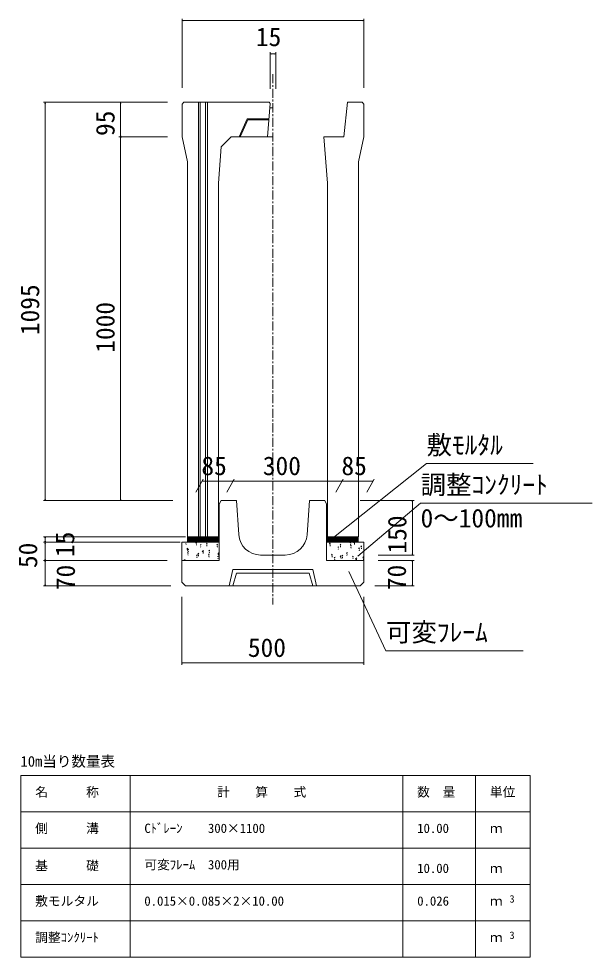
# Model space of a CAD drawing. Units: millimetres on the paper, scale 1:20. Extents: x 2 to 843, y -1 to 593.
# Drawn here: x 318.3 to 397.1, y 194.5 to 323.6 of the extents above; entities that cross this region are included whole.
import ezdxf
from ezdxf.enums import TextEntityAlignment as Align

# ---------------------------------------------------------------- set-up
doc = ezdxf.new("R2010")
doc.units = ezdxf.units.MM
doc.linetypes.add('USER1', pattern=[2, 1.25, -0.25, 0.25, -0.25])
for name, color, linetype, lineweight in [('0_2', 7, 'Continuous', 18), ('D-STR-DIM（寸法）', 7, 'Continuous', 18), ('D-STR-HTXT（旗揚げ）', 4, 'Continuous', 18), ('D-STR-STRn（構造物）', 5, 'Continuous', 18), ('D-STR-TXT（文字）', 7, 'Continuous', 18), ('D-STR（構造物外形線）', 1, 'Continuous', 18)]:
    doc.layers.add(name, color=color, linetype=linetype, lineweight=lineweight)
doc.styles.add('ＭＳ ゴシック', font='')
doc.styles.get('ＭＳ ゴシック').set_extended_font_data('MS Gothic')

msp = doc.modelspace()

# ---------------------------------------------------------------- linework, layer by layer
at = {"layer": '0_2'}
for p, q in [((340.696, 323.328), (340.846, 323.353)), ((340.846, 323.303), (340.696, 323.328)), ((365.546, 323.353), (365.696, 323.328)), ((365.696, 323.328), (365.546, 323.303)), ((352.809, 318.746), (352.959, 318.771)), ((352.959, 318.721), (352.809, 318.746)), ((353.433, 318.771), (353.583, 318.746)), ((353.583, 318.746), (353.433, 318.721)), ((321.862, 311.939), (321.887, 312.089)), ((321.887, 312.089), (321.912, 311.939)), ((332.222, 311.939), (332.247, 312.089)), ((332.247, 312.089), (332.272, 311.939)), ((332.247, 307.339), (332.222, 307.489)), ((332.222, 307.189), (332.247, 307.339)), ((332.272, 307.489), (332.247, 307.339)), ((332.247, 307.339), (332.272, 307.189)), ((343.477, 260.009), (343.627, 260.034)), ((343.627, 259.984), (343.477, 260.009)), ((347.577, 260.034), (347.727, 260.009)), ((347.727, 260.009), (347.577, 259.984)), ((347.727, 260.009), (347.877, 260.034)), ((347.877, 259.984), (347.727, 260.009)), ((362.577, 260.034), (362.727, 260.009)), ((362.727, 260.009), (362.577, 259.984)), ((362.727, 260.009), (362.877, 260.034)), ((362.877, 259.984), (362.727, 260.009)), ((366.827, 260.034), (366.977, 260.009)), ((366.977, 260.009), (366.827, 259.984)), ((321.887, 257.339), (321.862, 257.489)), ((321.912, 257.489), (321.887, 257.339)), ((332.247, 257.339), (332.222, 257.489)), ((332.272, 257.489), (332.247, 257.339)), ((372.346, 257.189), (372.371, 257.339)), ((372.371, 257.339), (372.396, 257.189)), ((321.862, 252.189), (321.887, 252.339)), ((321.887, 251.589), (321.862, 251.739)), ((321.887, 252.339), (321.912, 252.189)), ((321.912, 251.739), (321.887, 251.589)), ((321.862, 251.439), (321.887, 251.589)), ((321.887, 251.589), (321.912, 251.439)), ((321.887, 249.089), (321.862, 249.239)), ((321.862, 248.939), (321.887, 249.089)), ((321.912, 249.239), (321.887, 249.089)), ((321.887, 249.089), (321.912, 248.939)), ((372.371, 249.839), (372.346, 249.989)), ((372.346, 248.939), (372.371, 249.089)), ((372.396, 249.989), (372.371, 249.839)), ((372.371, 249.089), (372.396, 248.939)), ((321.887, 245.589), (321.862, 245.739)), ((321.912, 245.739), (321.887, 245.589)), ((372.371, 245.589), (372.346, 245.739)), ((372.396, 245.739), (372.371, 245.589)), ((340.671, 235.012), (340.821, 235.037)), ((340.821, 234.987), (340.671, 235.012)), ((365.521, 235.037), (365.671, 235.012)), ((365.671, 235.012), (365.521, 234.987))]:
    msp.add_line(p, q, dxfattribs=at)
at = {"layer": '0_2', "color": 9}
for p, q in [((340.696, 323.328), (340.716, 323.328)), ((365.696, 323.328), (365.676, 323.328)), ((352.809, 318.746), (352.829, 318.746)), ((353.583, 318.746), (353.563, 318.746)), ((321.887, 312.089), (321.887, 312.069)), ((332.247, 312.089), (332.247, 312.069)), ((332.247, 307.339), (332.247, 307.359)), ((332.247, 307.339), (332.247, 307.319)), ((343.477, 260.009), (343.497, 260.009)), ((347.727, 260.009), (347.707, 260.009)), ((347.727, 260.009), (347.747, 260.009)), ((362.727, 260.009), (362.707, 260.009)), ((362.727, 260.009), (362.747, 260.009)), ((366.977, 260.009), (366.957, 260.009)), ((321.887, 257.339), (321.887, 257.359)), ((332.247, 257.339), (332.247, 257.359)), ((372.371, 257.339), (372.371, 257.319)), ((321.887, 252.339), (321.887, 252.319)), ((321.887, 251.589), (321.887, 251.609)), ((321.887, 251.589), (321.887, 251.569)), ((321.887, 249.089), (321.887, 249.109)), ((321.887, 249.089), (321.887, 249.069)), ((372.371, 249.839), (372.371, 249.859)), ((372.371, 249.089), (372.371, 249.069)), ((321.887, 245.589), (321.887, 245.609)), ((372.371, 245.589), (372.371, 245.609)), ((340.671, 235.012), (340.691, 235.012)), ((365.671, 235.012), (365.651, 235.012))]:
    msp.add_line(p, q, dxfattribs=at)
at = {"layer": 'D-STR-DIM（寸法）'}
for p, q in [((340.696, 314.089), (340.696, 323.578)), ((340.716, 323.328), (365.676, 323.328)), ((365.696, 314.089), (365.696, 323.578)), ((352.809, 313.94), (352.809, 318.996)), ((353.563, 318.746), (352.829, 318.746)), ((353.583, 313.94), (353.583, 318.996)), ((338.683, 312.089), (321.637, 312.089)), ((321.887, 312.069), (321.887, 257.359)), ((338.683, 312.089), (331.997, 312.089)), ((332.247, 307.359), (332.247, 312.069)), ((338.683, 307.339), (331.997, 307.339)), ((338.683, 307.339), (331.997, 307.339)), ((332.247, 307.319), (332.247, 257.359)), ((342.601, 258.491), (343.621, 260.259)), ((343.497, 260.009), (347.707, 260.009)), ((346.851, 258.491), (347.871, 260.259)), ((346.851, 258.491), (347.871, 260.259)), ((347.747, 260.009), (362.707, 260.009)), ((361.851, 258.491), (362.871, 260.259)), ((361.851, 258.491), (362.871, 260.259)), ((362.747, 260.009), (366.957, 260.009)), ((366.101, 258.491), (367.121, 260.259)), ((339.446, 257.339), (321.637, 257.339)), ((339.446, 257.339), (331.997, 257.339)), ((365.196, 257.339), (372.621, 257.339)), ((372.371, 257.319), (372.371, 249.859)), ((341.183, 252.339), (321.637, 252.339)), ((321.887, 252.319), (321.887, 251.609)), ((340.433, 251.589), (321.637, 251.589)), ((340.433, 251.589), (321.637, 251.589)), ((321.887, 251.569), (321.887, 249.109)), ((338.671, 249.089), (321.637, 249.089)), ((338.671, 249.089), (321.637, 249.089)), ((321.887, 249.069), (321.887, 245.609)), ((367.683, 249.839), (372.621, 249.839)), ((367.683, 249.089), (372.621, 249.089)), ((372.371, 249.069), (372.371, 245.609)), ((339.171, 245.589), (321.637, 245.589)), ((367.183, 245.589), (372.621, 245.589)), ((340.671, 244.089), (340.671, 234.762)), ((365.671, 244.089), (365.671, 234.762)), ((340.691, 235.012), (365.651, 235.012))]:
    msp.add_line(p, q, dxfattribs=at)
at = {"layer": 'D-STR-HTXT（旗揚げ）'}
for p, q in [((361.273, 252.053), (374.308, 262.421)), ((388.97, 262.421), (374.308, 262.421)), ((364.844, 249.694), (373.49, 256.958)), ((397.088, 256.958), (373.49, 256.958)), ((363.652, 247.589), (368.736, 236.678)), ((387.6, 236.678), (368.736, 236.678)), ((318.556, 219.541), (388.556, 219.541)), ((318.556, 194.541), (318.556, 219.541)), ((333.556, 194.541), (333.556, 219.541)), ((371.056, 194.541), (371.056, 219.541)), ((381.056, 203.541), (381.056, 219.541)), ((381.056, 194.541), (381.056, 219.541)), ((388.556, 194.541), (388.556, 219.541)), ((318.556, 214.541), (388.556, 214.541)), ((318.556, 209.541), (388.556, 209.541)), ((318.556, 204.541), (388.556, 204.541)), ((318.556, 199.541), (388.556, 199.541)), ((318.556, 194.541), (388.556, 194.541))]:
    msp.add_line(p, q, dxfattribs=at)
at = {"layer": 'D-STR-STRn（構造物）', "color": 7, "linetype": 'USER1'}
msp.add_line((353.183, 315.957), (353.183, 243.047), dxfattribs=at)
at = {"layer": 'D-STR-STRn（構造物）'}
for p, q in [((341.446, 251.589), (341.446, 252.339)), ((341.446, 252.183), (341.603, 252.339)), ((341.446, 252.006), (341.779, 252.339)), ((341.446, 251.829), (341.956, 252.339)), ((341.446, 251.653), (342.133, 252.339)), ((341.56, 251.589), (342.31, 252.339)), ((341.736, 251.589), (342.486, 252.339)), ((341.913, 251.589), (342.663, 252.339)), ((342.09, 251.589), (342.84, 252.339)), ((342.267, 251.589), (343.017, 252.339)), ((342.444, 251.589), (343.194, 252.339)), ((342.62, 251.589), (343.37, 252.339)), ((342.797, 251.589), (343.547, 252.339)), ((342.974, 251.589), (343.724, 252.339)), ((343.151, 251.589), (343.901, 252.339)), ((343.327, 251.589), (344.077, 252.339)), ((343.504, 251.589), (344.254, 252.339)), ((343.681, 251.589), (344.431, 252.339)), ((343.858, 251.589), (344.608, 252.339)), ((344.035, 251.589), (344.785, 252.339)), ((344.211, 251.589), (344.961, 252.339)), ((344.388, 251.589), (345.138, 252.339)), ((344.565, 251.589), (345.315, 252.339)), ((344.742, 251.589), (345.492, 252.339)), ((344.918, 251.589), (345.668, 252.339)), ((345.095, 251.589), (345.808, 252.303)), ((345.272, 251.589), (345.808, 252.126)), ((345.449, 251.589), (345.808, 251.949)), ((345.626, 251.589), (345.808, 251.772)), ((345.696, 252.339), (345.808, 252.339)), ((360.696, 252.339), (360.558, 252.339)), ((360.558, 252.203), (360.694, 252.339)), ((360.558, 252.026), (360.871, 252.339)), ((360.558, 251.85), (361.048, 252.339)), ((360.558, 251.673), (361.225, 252.339)), ((360.652, 251.589), (361.402, 252.339)), ((360.828, 251.589), (361.578, 252.339)), ((361.005, 251.589), (361.755, 252.339)), ((361.182, 251.589), (361.932, 252.339)), ((361.359, 251.589), (362.109, 252.339)), ((361.535, 251.589), (362.285, 252.339)), ((361.712, 251.589), (362.462, 252.339)), ((361.889, 251.589), (362.639, 252.339)), ((362.066, 251.589), (362.816, 252.339)), ((362.243, 251.589), (362.993, 252.339)), ((362.419, 251.589), (363.169, 252.339)), ((362.596, 251.589), (363.346, 252.339)), ((362.773, 251.589), (363.523, 252.339)), ((362.95, 251.589), (363.7, 252.339)), ((363.126, 251.589), (363.876, 252.339)), ((363.303, 251.589), (364.053, 252.339)), ((363.48, 251.589), (364.23, 252.339)), ((363.657, 251.589), (364.407, 252.339)), ((363.834, 251.589), (364.584, 252.339)), ((364.01, 251.589), (364.76, 252.339)), ((364.187, 251.589), (364.921, 252.323)), ((364.364, 251.589), (364.921, 252.146)), ((364.541, 251.589), (364.921, 251.969)), ((364.717, 251.589), (364.921, 251.793)), ((364.921, 251.589), (364.921, 252.339)), ((340.683, 251.589), (345.808, 251.589)), ((340.683, 251.589), (340.683, 249.089)), ((341.262, 251.311), (341.239, 251.437)), ((341.34, 250.64), (341.495, 250.803)), ((341.34, 250.64), (341.517, 250.613)), ((341.475, 250.39), (341.453, 250.58)), ((341.497, 250.609), (341.638, 250.663)), ((341.498, 250.609), (341.597, 250.542)), ((341.558, 250.265), (341.598, 250.386)), ((342.616, 251.474), (342.713, 251.589)), ((342.616, 251.475), (342.736, 251.464)), ((342.697, 251.186), (342.674, 251.311)), ((343.178, 251.254), (343.318, 251.308)), ((343.178, 251.254), (343.277, 251.187)), ((343.238, 250.91), (343.278, 251.031)), ((343.474, 250.309), (343.63, 250.472)), ((344.051, 251.349), (344.147, 251.464)), ((344.051, 251.349), (344.17, 251.339)), ((344.132, 251.06), (344.108, 251.186)), ((344.372, 250.449), (344.512, 250.503)), ((344.372, 250.449), (344.471, 250.382)), ((344.918, 251.555), (344.93, 251.589)), ((345.485, 251.223), (345.582, 251.338)), ((345.485, 251.224), (345.605, 251.213)), ((345.566, 250.935), (345.543, 251.06)), ((345.802, 251.589), (345.808, 251.595)), ((365.683, 251.589), (360.558, 251.589)), ((360.558, 250.345), (360.564, 250.347)), ((360.97, 251.399), (361.011, 251.52)), ((360.988, 251.347), (361.084, 251.462)), ((360.988, 251.347), (361.107, 251.337)), ((361.068, 251.059), (361.045, 251.184)), ((362.104, 250.938), (362.244, 250.992)), ((362.104, 250.938), (362.203, 250.871)), ((362.164, 250.594), (362.204, 250.715)), ((362.422, 251.222), (362.518, 251.337)), ((362.422, 251.222), (362.542, 251.211)), ((362.503, 250.933), (362.48, 251.059)), ((363.784, 251.583), (363.8, 251.589)), ((363.784, 251.583), (363.884, 251.516)), ((363.844, 251.239), (363.885, 251.36)), ((363.857, 251.096), (363.953, 251.211)), ((363.857, 251.096), (363.976, 251.086)), ((363.937, 250.808), (363.914, 250.933)), ((364.289, 251.557), (364.319, 251.589)), ((364.289, 251.557), (364.466, 251.53)), ((364.424, 251.307), (364.402, 251.497)), ((364.894, 251.589), (364.921, 251.616)), ((364.978, 250.778), (365.118, 250.832)), ((364.978, 250.778), (365.078, 250.711)), ((365.038, 250.434), (365.079, 250.555)), ((365.291, 250.971), (365.388, 251.086)), ((365.291, 250.971), (365.411, 250.96)), ((365.372, 250.682), (365.349, 250.808)), ((365.683, 251.589), (365.683, 249.089)), ((341.011, 249.159), (341.151, 249.213)), ((341.011, 249.159), (341.11, 249.092)), ((341.459, 250.096), (341.556, 250.21)), ((341.459, 250.096), (341.579, 250.085)), ((341.54, 249.807), (341.517, 249.932)), ((342.691, 249.804), (342.831, 249.858)), ((342.691, 249.804), (342.791, 249.737)), ((342.751, 249.46), (342.792, 249.581)), ((342.894, 249.97), (342.99, 250.085)), ((342.894, 249.97), (343.013, 249.96)), ((342.974, 249.682), (342.951, 249.807)), ((343.474, 250.309), (343.652, 250.282)), ((343.609, 250.059), (343.587, 250.249)), ((344.328, 249.845), (344.425, 249.959)), ((344.328, 249.845), (344.448, 249.834)), ((344.409, 249.556), (344.386, 249.681)), ((344.432, 250.105), (344.472, 250.226)), ((345.566, 249.644), (345.706, 249.698)), ((345.566, 249.644), (345.665, 249.577)), ((345.608, 249.978), (345.764, 250.14)), ((345.609, 249.978), (345.786, 249.951)), ((345.626, 249.3), (345.666, 249.421)), ((345.744, 249.728), (345.722, 249.918)), ((345.763, 249.719), (345.808, 249.773)), ((345.763, 249.719), (345.808, 249.715)), ((361.265, 249.843), (361.361, 249.958)), ((361.265, 249.843), (361.385, 249.833)), ((361.346, 249.554), (361.323, 249.68)), ((361.617, 249.488), (361.757, 249.542)), ((361.617, 249.488), (361.717, 249.421)), ((361.677, 249.144), (361.718, 249.265)), ((362.419, 249.609), (362.575, 249.771)), ((362.419, 249.609), (362.597, 249.582)), ((362.555, 249.359), (362.533, 249.549)), ((362.7, 249.717), (362.796, 249.832)), ((362.7, 249.717), (362.819, 249.707)), ((362.78, 249.429), (362.757, 249.554)), ((363.298, 250.133), (363.438, 250.187)), ((363.298, 250.133), (363.397, 250.066)), ((363.358, 249.789), (363.398, 249.91)), ((364.134, 249.592), (364.23, 249.707)), ((364.134, 249.592), (364.254, 249.582)), ((364.215, 249.303), (364.192, 249.429)), ((364.492, 249.328), (364.632, 249.382)), ((364.492, 249.328), (364.591, 249.261)), ((364.554, 249.278), (364.709, 249.44)), ((364.554, 249.278), (364.732, 249.251)), ((364.587, 249.089), (364.592, 249.105)), ((364.682, 249.089), (364.667, 249.218)), ((365.569, 249.466), (365.665, 249.581)), ((365.569, 249.466), (365.683, 249.456)), ((365.649, 249.178), (365.626, 249.303))]:
    msp.add_line(p, q, dxfattribs=at)
at = {"layer": 'D-STR（構造物外形線）'}
for p, q in [((340.696, 311.839), (340.946, 312.089)), ((340.946, 312.089), (340.696, 311.839)), ((340.696, 311.839), (340.696, 307.339)), ((340.696, 311.839), (340.696, 307.339)), ((352.671, 312.089), (340.946, 312.089)), ((352.671, 312.089), (340.946, 312.089)), ((342.946, 252.339), (342.946, 312.089)), ((343.196, 312.089), (343.196, 252.342)), ((343.946, 312.089), (343.946, 252.339)), ((344.196, 252.339), (344.196, 312.089)), ((352.809, 311.94), (352.446, 307.339)), ((352.809, 311.94), (352.446, 307.339)), ((352.671, 312.089), (352.809, 311.94)), ((352.809, 311.94), (352.671, 312.089)), ((352.762, 311.339), (353.183, 311.339)), ((353.183, 311.339), (352.762, 311.339)), ((362.933, 307.339), (363.433, 312.089)), ((363.433, 312.089), (365.446, 312.089)), ((363.446, 312.089), (365.446, 312.089)), ((365.446, 312.089), (365.696, 311.839)), ((365.696, 311.839), (365.446, 312.089)), ((365.696, 311.839), (365.696, 307.339)), ((365.696, 311.839), (365.696, 307.339)), ((349.646, 309.839), (348.546, 307.339)), ((349.646, 309.839), (348.546, 307.339)), ((349.744, 309.689), (348.71, 307.339)), ((349.744, 309.689), (348.71, 307.339)), ((352.643, 309.839), (349.646, 309.839)), ((352.643, 309.839), (349.646, 309.839)), ((352.632, 309.689), (349.744, 309.689)), ((352.632, 309.689), (349.744, 309.689)), ((340.696, 307.339), (341.446, 303.911)), ((347.446, 307.339), (346.096, 305.989)), ((347.446, 307.339), (346.096, 305.989)), ((353.183, 307.339), (347.446, 307.339)), ((352.446, 307.339), (347.446, 307.339)), ((351.793, 307.339), (353.183, 307.339)), ((360.176, 307.337), (360.683, 300.989)), ((362.933, 307.339), (360.208, 307.339)), ((365.696, 307.339), (364.946, 303.911)), ((346.096, 305.989), (345.696, 300.989)), ((346.096, 305.989), (345.696, 300.989)), ((341.446, 303.911), (341.446, 252.339)), ((364.946, 303.911), (364.946, 252.339)), ((345.696, 300.989), (345.696, 262.339)), ((345.696, 300.989), (345.696, 252.339)), ((360.696, 300.989), (360.696, 252.341)), ((360.696, 300.989), (360.696, 262.339)), ((345.808, 256.839), (345.808, 249.089)), ((346.077, 257.339), (345.827, 256.839)), ((346.077, 257.339), (348.202, 257.339)), ((346.077, 257.339), (348.202, 257.339)), ((348.202, 257.339), (348.503, 252.647)), ((358.202, 257.339), (357.889, 252.64)), ((360.327, 257.339), (358.202, 257.339)), ((360.327, 257.339), (360.577, 256.839)), ((360.558, 256.877), (360.558, 249.089)), ((341.446, 252.339), (345.696, 252.339)), ((364.946, 252.339), (360.696, 252.339)), ((340.683, 246.089), (340.683, 249.089)), ((340.683, 249.089), (345.808, 249.089)), ((351.497, 249.84), (354.895, 249.839)), ((365.683, 249.089), (360.558, 249.089)), ((365.683, 249.089), (365.683, 246.089)), ((347.183, 245.589), (347.683, 247.839)), ((347.683, 247.839), (358.683, 247.839)), ((359.183, 245.589), (358.683, 247.839)), ((347.683, 245.589), (348.183, 247.339)), ((348.183, 247.339), (358.183, 247.339)), ((358.183, 247.339), (358.683, 245.589)), ((341.183, 245.589), (340.683, 246.089)), ((365.183, 245.589), (341.183, 245.589)), ((365.183, 245.589), (341.183, 245.589)), ((365.683, 246.089), (365.183, 245.589))]:
    msp.add_line(p, q, dxfattribs=at)
for centre, start, end in [((351.497, 252.84), 183.67103, 269.99614), ((354.895, 252.839), 269.99614, 356.18575)]:
    msp.add_arc(centre, 3, start, end, dxfattribs=at)

# ---------------------------------------------------------------- texts
at = {"layer": 'D-STR-STRn（構造物）', "color": 7, "style": 'ＭＳ ゴシック'}
for s, p in [('15', (350.854, 319.044)), ('85', (343.364, 260.059)), ('300', (351.807, 260.059)), ('85', (362.614, 260.059)), ('500', (349.751, 235.062))]:
    msp.add_text(s, height=2.566, dxfattribs=at).set_placement(p, align=Align.BOTTOM_LEFT)
for s, p in [('95', (332.197, 307.458)), ('1095', (321.837, 280.077)), ('1000', (332.197, 277.658)), ('150', (372.321, 250.045)), ('15', (326.655, 249.569)), ('50', (321.562, 248.056)), ('70', (326.75, 245.012)), ('70', (372.261, 245.012))]:
    msp.add_text(s, height=2.566, rotation=90, dxfattribs=at).set_placement(p, align=Align.BOTTOM_LEFT)
at = {"layer": 'D-STR-TXT（文字）', "style": 'ＭＳ ゴシック'}
for s, height, p in [('敷ﾓﾙﾀﾙ', 2.566, (374.308, 262.921)), ('調整ｺﾝｸﾘｰﾄ', 2.566, (373.49, 257.458)), ('0～100mm', 2.566, (373.49, 252.866)), ('可変ﾌﾚｰﾑ', 2.566, (368.736, 237.178)), ('10m当り数量表', 1.466, (318.501, 220.304)), ('名\u3000\u3000\u3000称', 1.283, (320.517, 216.243)), ('計\u3000\u3000算\u3000\u3000式', 1.283, (345.521, 216.243)), ('数\u3000量', 1.283, (373.017, 216.243)), ('単位', 1.283, (383.017, 216.243)), ('側\u3000\u3000\u3000溝', 1.283, (320.517, 211.243)), ('Cﾄﾞﾚｰﾝ\u3000\u3000300×1100', 1.283, (335.517, 211.243)), ('10.00', 1.283, (373.031, 211.243)), ('ｍ', 1.283, (383.017, 211.243)), ('基\u3000\u3000\u3000礎', 1.283, (320.517, 206.11)), ('可変ﾌﾚｰﾑ\u3000300用', 1.283, (335.517, 206.243)), ('10.00', 1.283, (373.031, 205.743)), ('ｍ', 1.283, (383.017, 205.743)), ('敷モルタル', 1.283, (320.517, 201.243)), ('0.015×0.085×2×10.00', 1.283, (335.517, 201.243)), ('0.026', 1.283, (373.031, 201.243)), ('ｍ', 1.283, (383.017, 201.243)), ('3', 1.026, (385.718, 201.745)), ('調整ｺﾝｸﾘｰﾄ', 1.283, (320.517, 196.243)), ('ｍ', 1.283, (383.017, 196.243)), ('3', 1.026, (385.718, 196.745))]:
    msp.add_text(s, height=height, dxfattribs=at).set_placement(p, align=Align.BOTTOM_LEFT)

doc.saveas('drawing.dxf')
